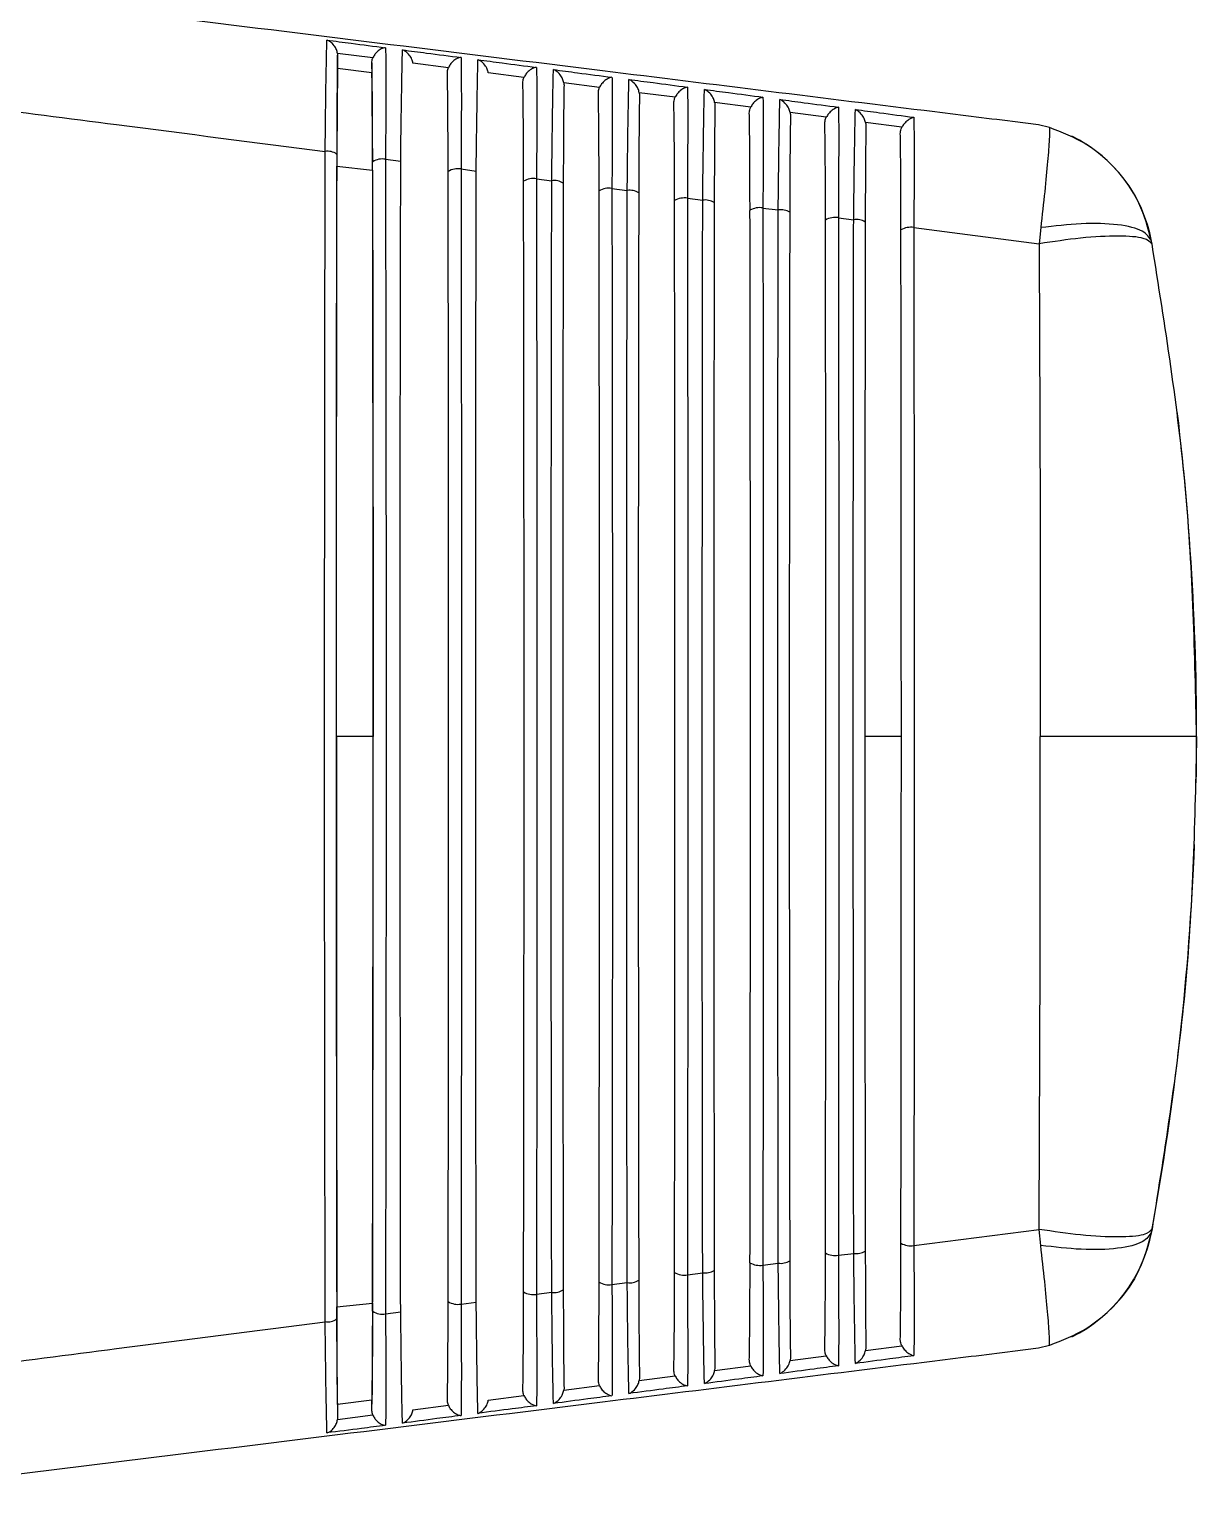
# Model space of a CAD drawing. Extents: x 12.3 to 108.7, y 1.1 to 80.4.
# Drawn here: x 106.695 to 107.654, y 32.151 to 33.357 of the extents above; entities that cross this region are included whole.
import ezdxf

# ---------------------------------------------------------------- set-up
doc = ezdxf.new("R2010")
doc.units = 0
doc.header["$MEASUREMENT"] = 0
doc.layers.add('OBJECT', color=7, linetype='CONTINUOUS')

msp = doc.modelspace()

# ---------------------------------------------------------------- linework, layer by layer
at = {"layer": 'OBJECT'}
for p, q in [((106.9771, 33.3334), (106.948, 33.3371)), ((106.9481, 33.3247), (106.9481, 33.3357)), ((106.9763, 33.3294), (106.9763, 33.3212)), ((107.0391, 33.3253), (107.01, 33.3291)), ((106.9763, 33.3212), (106.9481, 33.3247)), ((107.1012, 33.3173), (107.0719, 33.3211)), ((107.1632, 33.3092), (107.1339, 33.313)), ((107.2253, 33.3011), (107.1959, 33.3049)), ((107.2874, 33.2929), (107.2578, 33.2968)), ((107.3495, 33.2847), (107.3198, 33.2886)), ((107.4115, 33.2765), (107.3818, 33.2804)), ((107.5329, 33.2762), (107.5238, 33.2785)), ((107.5511, 33.2691), (107.5511, 33.2691)), ((106.9475, 33.2446), (106.9768, 33.2414)), ((106.9875, 33.2503), (107, 33.2487)), ((107.0495, 33.2423), (107.062, 33.2406)), ((107.1114, 33.2343), (107.124, 33.2326)), ((107.1734, 33.2262), (107.186, 33.2246)), ((107.2354, 33.2182), (107.248, 33.2166)), ((107.2974, 33.2102), (107.31, 33.2086)), ((107.3594, 33.2022), (107.372, 33.2006)), ((107.4214, 33.1942), (107.5243, 33.1809)), ((107.5257, 33.1941), (107.5243, 33.1809)), ((107.6171, 33.1805), (107.6166, 33.1829)), ((106.9773, 32.7762), (106.9471, 32.7762)), ((107.4111, 32.7762), (107.3813, 32.7762)), ((107.4214, 32.3582), (107.5243, 32.3715)), ((107.5257, 32.3583), (107.5243, 32.3715)), ((107.6171, 32.3719), (107.6166, 32.3695)), ((107.3594, 32.3502), (107.372, 32.3518)), ((107.2974, 32.3422), (107.31, 32.3438)), ((107.1734, 32.3262), (107.186, 32.3278)), ((107.2354, 32.3342), (107.248, 32.3358)), ((107.1114, 32.3182), (107.124, 32.3198)), ((106.9475, 32.3078), (106.9768, 32.311)), ((106.9875, 32.3021), (107, 32.3038)), ((107.0495, 32.3102), (107.062, 32.3118)), ((107.5511, 32.2833), (107.5511, 32.2833)), ((107.3198, 32.2638), (107.3495, 32.2677)), ((107.3201, 32.2662), (107.3198, 32.2638)), ((107.3818, 32.272), (107.4115, 32.2759)), ((107.3821, 32.2746), (107.3818, 32.272)), ((107.5329, 32.2762), (107.5238, 32.2739)), ((107.2578, 32.2556), (107.2874, 32.2595)), ((107.2581, 32.2579), (107.2578, 32.2556)), ((107.1339, 32.2394), (107.1632, 32.2432)), ((107.1341, 32.2413), (107.1339, 32.2394)), ((107.1959, 32.2475), (107.2253, 32.2513)), ((107.1961, 32.2495), (107.1959, 32.2475)), ((106.9763, 32.2312), (106.9481, 32.2277)), ((106.9763, 32.223), (106.9763, 32.2312)), ((107.0719, 32.2313), (107.1012, 32.2351)), ((106.948, 32.2153), (106.9771, 32.2191)), ((106.9481, 32.2167), (106.948, 32.2153)), ((106.9481, 32.2277), (106.9481, 32.2167)), ((107.01, 32.2233), (107.0391, 32.2271)), ((106.8173, 32.1866), (106.5287, 32.1512))]:
    msp.add_line(p, q, dxfattribs=at)
for centre, radius, start, end in [((107.4986, 33.1612), 0.12, 10.4137, 64.0782), ((106.94, 33.244), 0.0128, 54.9676, 99.4324), ((106.9849, 33.2359), 0.0146, 79.8668, 122.9855), ((107.0469, 33.2277), 0.0148, 79.9769, 122.5311), ((107.1089, 33.2195), 0.015, 80.0879, 122.0749), ((107.1261, 33.2195), 0.0133, 56.3713, 99.1658), ((107.1709, 33.2113), 0.0152, 80.2013, 121.6145), ((107.1881, 33.2113), 0.0135, 56.8517, 99.0685), ((107.2328, 33.2031), 0.0154, 80.3162, 121.151), ((107.2501, 33.2032), 0.0136, 57.3324, 98.9719), ((107.2948, 33.1949), 0.0156, 80.4353, 120.6815), ((107.3122, 33.195), 0.0138, 57.8188, 98.8714), ((107.3568, 33.1867), 0.0158, 80.5538, 120.2119), ((107.3742, 33.1868), 0.014, 58.306, 98.7718), ((107.4188, 33.1784), 0.016, 80.6759, 119.7372), ((105.4037, 32.7762), 2.25, 359.0318, 6.8113), ((105.4037, 32.7762), 2.25, 349.5863, 357.7412), ((107.4986, 32.3912), 0.12, 295.9218, 349.5863), ((107.3568, 32.3658), 0.0158, 239.788, 279.446), ((107.3742, 32.3656), 0.014, 261.228, 301.6942), ((107.4188, 32.374), 0.016, 240.2636, 279.3232), ((107.2501, 32.3493), 0.0136, 261.0289, 302.6673), ((107.2948, 32.3575), 0.0156, 239.3182, 279.565), ((107.3122, 32.3574), 0.0138, 261.128, 302.1819), ((107.1709, 32.3411), 0.0152, 238.3853, 279.7989), ((107.1881, 32.3411), 0.0135, 260.9313, 303.1485), ((107.2328, 32.3493), 0.0154, 238.849, 279.6838), ((107.1089, 32.3329), 0.015, 237.9245, 279.9126), ((107.1261, 32.3329), 0.0133, 260.8346, 303.6279), ((106.9849, 32.3165), 0.0146, 237.014, 280.1338), ((107.0469, 32.3247), 0.0148, 237.4686, 280.0234), ((106.94, 32.3084), 0.0128, 260.5679, 305.0317)]:
    msp.add_arc(centre, radius, start, end, dxfattribs=at)
for centre, major_axis, start_param, end_param in [((106.9663, 32.7762), (0, 2.2176), 1.353401, 1.788192), ((106.958, 32.7762), (0, 2.217), 4.497874, 4.926904), ((107.02, 32.7762), (0, 2.2137), 4.501238, 4.923539), ((107.082, 32.7762), (0, 2.2105), 4.504611, 4.920167), ((107.1523, 32.7762), (0, 2.2078), 1.363514, 1.778079), ((107.144, 32.7762), (0, 2.2072), 4.507992, 4.916786), ((107.2143, 32.7762), (0, 2.2046), 1.366901, 1.774692), ((107.206, 32.7762), (0, 2.204), 4.511381, 4.913397), ((107.2763, 32.7762), (0, 2.2013), 1.370296, 1.771297), ((107.268, 32.7762), (0, 2.2007), 4.514778, 4.91), ((107.3383, 32.7762), (0, 2.1981), 1.373699, 1.767893), ((107.33, 32.7762), (0, 2.1975), 4.518183, 4.906595), ((107.4003, 32.7762), (0, 2.1948), 1.377111, 1.764481), ((107.392, 32.7762), (0, 2.1942), 4.521597, 4.903181)]:
    msp.add_ellipse(centre, major_axis=major_axis, ratio=0.008727, start_param=start_param, end_param=end_param, dxfattribs=at)
for points, knots in [([(107.5238, 33.2785), (107.5181, 33.2792), (107.4897, 33.2828), (107.3703, 33.2975), (107.1405, 33.326), (106.9334, 33.3515), (106.8173, 33.3658)], [0, 0, 0, 0, 0.024148, 0.120739, 0.507103, 1, 1, 1, 1]), ([(106.9379, 33.2567), (106.938, 33.2631), (106.9382, 33.2826), (106.9386, 33.3118), (106.939, 33.3348), (106.9393, 33.3447), (106.9394, 33.3474), (106.9394, 33.3481)], [0, 0, 0, 0, 0.147376, 0.444496, 0.741154, 0.940222, 1, 1, 1, 1]), ([(106.9394, 33.3481), (106.946, 33.3472), (106.962, 33.3451), (106.9781, 33.3431), (106.9875, 33.3418)], [0, 0, 0, 0, 0.412558, 1, 1, 1, 1]), ([(106.948, 33.3371), (106.9478, 33.3382), (106.9472, 33.3406), (106.9452, 33.344), (106.9425, 33.3466), (106.9404, 33.3477), (106.9394, 33.348), (106.9394, 33.3481)], [0, 0, 0, 0, 0.192791, 0.429646, 0.749299, 0.992251, 1, 1, 1, 1]), ([(106.9875, 33.3418), (106.9874, 33.3418), (106.9863, 33.3417), (106.9839, 33.341), (106.9809, 33.339), (106.9785, 33.3363), (106.9775, 33.3343), (106.9771, 33.3334)], [0, 0, 0, 0, 0.007972, 0.299095, 0.602918, 0.800706, 1, 1, 1, 1]), ([(106.9875, 33.3418), (106.9875, 33.3412), (106.9876, 33.3389), (106.9877, 33.3303), (106.9878, 33.3102), (106.9877, 33.2803), (106.9875, 33.2588), (106.9875, 33.2503)], [0, 0, 0, 0, 0.059553, 0.208066, 0.505163, 0.802607, 1, 1, 1, 1]), ([(107, 33.2487), (107, 33.2551), (107.0003, 33.2746), (107.0007, 33.3039), (107.0011, 33.3267), (107.0013, 33.3366), (107.0014, 33.3394), (107.0014, 33.34)], [0, 0, 0, 0, 0.1489543, 0.4492607, 0.7491001, 0.9405021, 1, 1, 1, 1]), ([(107.0014, 33.34), (107.008, 33.3392), (107.024, 33.3371), (107.0401, 33.335), (107.0495, 33.3338)], [0, 0, 0, 0, 0.41253, 1, 1, 1, 1]), ([(107.01, 33.3291), (107.0097, 33.3302), (107.0092, 33.3326), (107.007, 33.3361), (107.0044, 33.3386), (107.0023, 33.3397), (107.0014, 33.34), (107.0014, 33.34)], [0, 0, 0, 0, 0.197189, 0.440794, 0.768918, 0.992191, 1, 1, 1, 1]), ([(106.9481, 33.3357), (106.948, 33.3308), (106.9478, 33.3211), (106.9475, 33.2923), (106.9475, 33.2676), (106.9474, 33.2545)], [0, 0, 0, 0, 0.320862, 0.641681, 1, 1, 1, 1]), ([(106.948, 33.3371), (106.948, 33.3371), (106.948, 33.3366), (106.9481, 33.3362), (106.9481, 33.3357)], [0, 0, 0, 0, 0.0202823, 1, 1, 1, 1]), ([(106.9763, 33.3294), (106.9764, 33.3306), (106.9765, 33.332), (106.977, 33.3332), (106.9771, 33.3334)], [0, 0, 0, 0, 0.904048, 1, 1, 1, 1]), ([(106.977, 33.2481), (106.9769, 33.26), (106.9769, 33.2837), (106.9766, 33.3133), (106.9764, 33.3239), (106.9763, 33.3294)], [0, 0, 0, 0, 0.327832, 0.655734, 1, 1, 1, 1]), ([(107.0495, 33.3338), (107.0494, 33.3338), (107.0484, 33.3337), (107.0461, 33.333), (107.0431, 33.331), (107.0406, 33.3283), (107.0396, 33.3263), (107.0391, 33.3253)], [0, 0, 0, 0, 0.008064, 0.282724, 0.593806, 0.796124, 1, 1, 1, 1]), ([(107.0495, 33.3338), (107.0495, 33.3331), (107.0496, 33.3307), (107.0497, 33.3218), (107.0498, 33.3013), (107.0497, 33.2715), (107.0495, 33.2504), (107.0495, 33.2423)], [0, 0, 0, 0, 0.0592764, 0.2094215, 0.5098312, 0.8105983, 1, 1, 1, 1]), ([(107.062, 33.2406), (107.062, 33.2471), (107.0623, 33.2666), (107.0627, 33.2959), (107.0631, 33.3186), (107.0633, 33.3285), (107.0634, 33.3313), (107.0634, 33.332)], [0, 0, 0, 0, 0.150605, 0.454244, 0.75741, 0.940779, 1, 1, 1, 1]), ([(107.0634, 33.332), (107.07, 33.3311), (107.086, 33.329), (107.1021, 33.3269), (107.1115, 33.3257)], [0, 0, 0, 0, 0.412495, 1, 1, 1, 1]), ([(107.0719, 33.3211), (107.0717, 33.3222), (107.0711, 33.3246), (107.0689, 33.3281), (107.0662, 33.3306), (107.0642, 33.3317), (107.0634, 33.332), (107.0634, 33.332)], [0, 0, 0, 0, 0.201836, 0.452552, 0.789381, 0.992116, 1, 1, 1, 1]), ([(106.9481, 33.3247), (106.948, 33.3172), (106.9478, 33.3021), (106.9476, 33.272), (106.9476, 33.2519), (106.9475, 33.2446)], [0, 0, 0, 0, 0.390004, 0.779955, 1, 1, 1, 1]), ([(106.9768, 33.2414), (106.9768, 33.2543), (106.9767, 33.2802), (106.9765, 33.3066), (106.9764, 33.3175), (106.9763, 33.3212)], [0, 0, 0, 0, 0.396562, 0.793191, 1, 1, 1, 1]), ([(107.0383, 33.3212), (107.0384, 33.3224), (107.0385, 33.3239), (107.0391, 33.3252), (107.0391, 33.3253)], [0, 0, 0, 0, 0.8737178, 1, 1, 1, 1]), ([(107.0389, 33.2402), (107.0389, 33.252), (107.0388, 33.2758), (107.0386, 33.3051), (107.0384, 33.3158), (107.0383, 33.3212)], [0, 0, 0, 0, 0.3318718, 0.6638149, 1, 1, 1, 1]), ([(107.1003, 33.313), (107.1004, 33.3142), (107.1005, 33.3157), (107.1011, 33.3171), (107.1012, 33.3173)], [0, 0, 0, 0, 0.845452, 1, 1, 1, 1]), ([(107.1115, 33.3257), (107.1114, 33.3257), (107.1107, 33.3256), (107.1086, 33.3251), (107.1057, 33.3233), (107.1028, 33.3205), (107.1017, 33.3183), (107.1012, 33.3173)], [0, 0, 0, 0, 0.008148, 0.206908, 0.537752, 0.791263, 1, 1, 1, 1]), ([(107.1115, 33.3257), (107.1115, 33.325), (107.1116, 33.3224), (107.1117, 33.3133), (107.1118, 33.2924), (107.1117, 33.2626), (107.1115, 33.242), (107.1114, 33.2343)], [0, 0, 0, 0, 0.059002, 0.210856, 0.514734, 0.81898, 1, 1, 1, 1]), ([(107.124, 33.2326), (107.1241, 33.2391), (107.1243, 33.2587), (107.1247, 33.288), (107.1251, 33.3104), (107.1253, 33.3203), (107.1254, 33.3232), (107.1254, 33.3239)], [0, 0, 0, 0, 0.152333, 0.459461, 0.766109, 0.941054, 1, 1, 1, 1]), ([(107.1254, 33.3239), (107.132, 33.323), (107.148, 33.3209), (107.1641, 33.3188), (107.1735, 33.3176)], [0, 0, 0, 0, 0.412464, 1, 1, 1, 1]), ([(107.1339, 33.313), (107.1336, 33.3141), (107.133, 33.3166), (107.1307, 33.3201), (107.1281, 33.3226), (107.1261, 33.3236), (107.1254, 33.3239), (107.1254, 33.3239)], [0, 0, 0, 0, 0.206751, 0.464937, 0.810718, 0.99205, 1, 1, 1, 1]), ([(107.1735, 33.3176), (107.1734, 33.3176), (107.1728, 33.3175), (107.1708, 33.3169), (107.1679, 33.3153), (107.165, 33.3124), (107.1638, 33.3102), (107.1632, 33.3092)], [0, 0, 0, 0, 0.008249, 0.187014, 0.525649, 0.786194, 1, 1, 1, 1]), ([(107.1735, 33.3176), (107.1735, 33.3168), (107.1736, 33.3142), (107.1737, 33.3047), (107.1737, 33.2834), (107.1736, 33.2538), (107.1735, 33.2335), (107.1734, 33.2262)], [0, 0, 0, 0, 0.058731, 0.212374, 0.519887, 0.827778, 1, 1, 1, 1]), ([(107.186, 33.2246), (107.1861, 33.2311), (107.1863, 33.2507), (107.1867, 33.2801), (107.1871, 33.3023), (107.1873, 33.3122), (107.1874, 33.315), (107.1874, 33.3158)], [0, 0, 0, 0, 0.154143, 0.464926, 0.775223, 0.941326, 1, 1, 1, 1]), ([(107.1874, 33.3158), (107.194, 33.3149), (107.21, 33.3128), (107.2261, 33.3107), (107.2355, 33.3094)], [0, 0, 0, 0, 0.412427, 1, 1, 1, 1]), ([(107.1959, 33.3049), (107.1956, 33.3061), (107.1949, 33.3086), (107.1925, 33.3121), (107.1899, 33.3145), (107.188, 33.3155), (107.1874, 33.3157), (107.1874, 33.3158)], [0, 0, 0, 0, 0.211947, 0.477987, 0.832965, 0.991969, 1, 1, 1, 1]), ([(106.5287, 33.3095), (106.608, 33.2992), (106.7444, 33.2816), (106.8808, 33.264), (106.9379, 33.2567)], [0, 0, 0, 0, 0.5814492, 1, 1, 1, 1]), ([(107.1009, 33.2322), (107.1009, 33.2441), (107.1008, 33.2679), (107.1006, 33.2968), (107.1004, 33.3076), (107.1003, 33.313)], [0, 0, 0, 0, 0.336123, 0.672318, 1, 1, 1, 1]), ([(107.1341, 33.3111), (107.134, 33.3057), (107.1338, 33.2948), (107.1336, 33.2659), (107.1335, 33.2424), (107.1335, 33.2306)], [0, 0, 0, 0, 0.333137, 0.666224, 1, 1, 1, 1]), ([(107.1339, 33.313), (107.1339, 33.3129), (107.134, 33.3123), (107.1341, 33.3116), (107.1341, 33.3111)], [0, 0, 0, 0, 0.214158, 1, 1, 1, 1]), ([(107.1623, 33.3047), (107.1624, 33.306), (107.1626, 33.3075), (107.1631, 33.309), (107.1632, 33.3092)], [0, 0, 0, 0, 0.819115, 1, 1, 1, 1]), ([(107.1629, 33.2242), (107.1629, 33.2361), (107.1628, 33.26), (107.1626, 33.2886), (107.1624, 33.2995), (107.1623, 33.3047)], [0, 0, 0, 0, 0.3406011, 0.6812757, 1, 1, 1, 1]), ([(107.1961, 33.3029), (107.196, 33.2973), (107.1958, 33.286), (107.1956, 33.257), (107.1955, 33.2339), (107.1955, 33.2226)], [0, 0, 0, 0, 0.3376749, 0.6752967, 1, 1, 1, 1]), ([(107.1959, 33.3049), (107.1959, 33.3048), (107.196, 33.3041), (107.196, 33.3034), (107.1961, 33.3029)], [0, 0, 0, 0, 0.25743, 1, 1, 1, 1]), ([(107.2355, 33.3094), (107.2354, 33.3094), (107.2348, 33.3093), (107.2329, 33.3088), (107.2301, 33.3072), (107.2271, 33.3043), (107.2259, 33.3021), (107.2253, 33.3011)], [0, 0, 0, 0, 0.008341, 0.166405, 0.512973, 0.780847, 1, 1, 1, 1]), ([(107.2355, 33.3094), (107.2355, 33.3086), (107.2356, 33.3058), (107.2357, 33.2961), (107.2357, 33.2743), (107.2356, 33.2448), (107.2355, 33.225), (107.2354, 33.2182)], [0, 0, 0, 0, 0.058463, 0.213983, 0.525307, 0.837021, 1, 1, 1, 1]), ([(107.248, 33.2166), (107.2481, 33.2231), (107.2483, 33.2427), (107.2487, 33.2721), (107.2491, 33.2941), (107.2493, 33.304), (107.2494, 33.3068), (107.2494, 33.3076)], [0, 0, 0, 0, 0.156042, 0.470658, 0.784781, 0.941595, 1, 1, 1, 1]), ([(107.2494, 33.3076), (107.256, 33.3067), (107.272, 33.3046), (107.2881, 33.3025), (107.2975, 33.3012)], [0, 0, 0, 0, 0.412393, 1, 1, 1, 1]), ([(107.2578, 33.2968), (107.2575, 33.2979), (107.2568, 33.3005), (107.2544, 33.3041), (107.2518, 33.3064), (107.2499, 33.3073), (107.2494, 33.3076), (107.2494, 33.3076)], [0, 0, 0, 0, 0.217444, 0.491759, 0.856155, 0.991883, 1, 1, 1, 1]), ([(107.2243, 33.2964), (107.2244, 33.2977), (107.2246, 33.2993), (107.2252, 33.3008), (107.2253, 33.3011)], [0, 0, 0, 0, 0.79457, 1, 1, 1, 1]), ([(107.2249, 33.2162), (107.2249, 33.2282), (107.2248, 33.252), (107.2246, 33.2803), (107.2244, 33.2913), (107.2243, 33.2964)], [0, 0, 0, 0, 0.345325, 0.690725, 1, 1, 1, 1]), ([(107.2581, 33.2946), (107.258, 33.2887), (107.2578, 33.2771), (107.2576, 33.2481), (107.2575, 33.2255), (107.2575, 33.2146)], [0, 0, 0, 0, 0.342466, 0.684876, 1, 1, 1, 1]), ([(107.2578, 33.2968), (107.2579, 33.2966), (107.258, 33.2958), (107.258, 33.2951), (107.2581, 33.2946)], [0, 0, 0, 0, 0.2936726, 1, 1, 1, 1]), ([(107.2863, 33.2881), (107.2864, 33.2894), (107.2866, 33.291), (107.2872, 33.2926), (107.2874, 33.2929)], [0, 0, 0, 0, 0.771743, 1, 1, 1, 1]), ([(107.2975, 33.3012), (107.2974, 33.3012), (107.2969, 33.3011), (107.2951, 33.3006), (107.2923, 33.299), (107.2892, 33.2962), (107.288, 33.2939), (107.2874, 33.2929)], [0, 0, 0, 0, 0.008451, 0.145048, 0.499697, 0.77523, 1, 1, 1, 1]), ([(107.2975, 33.3012), (107.2975, 33.3004), (107.2976, 33.2975), (107.2977, 33.2874), (107.2977, 33.2652), (107.2976, 33.2359), (107.2975, 33.2166), (107.2974, 33.2102)], [0, 0, 0, 0, 0.058198, 0.215687, 0.531014, 0.846742, 1, 1, 1, 1]), ([(107.31, 33.2086), (107.3101, 33.2151), (107.3103, 33.2347), (107.3107, 33.2642), (107.3111, 33.286), (107.3113, 33.2957), (107.3114, 33.2986), (107.3114, 33.2994)], [0, 0, 0, 0, 0.158035, 0.476675, 0.794816, 0.941861, 1, 1, 1, 1]), ([(107.3114, 33.2994), (107.318, 33.2985), (107.334, 33.2963), (107.3501, 33.2942), (107.3595, 33.293)], [0, 0, 0, 0, 0.412352, 1, 1, 1, 1]), ([(107.3198, 33.2886), (107.3195, 33.2898), (107.3187, 33.2924), (107.3162, 33.296), (107.3136, 33.2982), (107.3119, 33.2991), (107.3114, 33.2993), (107.3114, 33.2994)], [0, 0, 0, 0, 0.223273, 0.506281, 0.880303, 0.991807, 1, 1, 1, 1]), ([(107.3595, 33.293), (107.3594, 33.2929), (107.359, 33.2929), (107.3573, 33.2924), (107.3545, 33.2909), (107.3514, 33.288), (107.3501, 33.2857), (107.3495, 33.2847)], [0, 0, 0, 0, 0.008552, 0.122923, 0.485794, 0.769318, 1, 1, 1, 1]), ([(107.3595, 33.293), (107.3595, 33.2921), (107.3596, 33.289), (107.3597, 33.2787), (107.3597, 33.2561), (107.3596, 33.2269), (107.3594, 33.208), (107.3594, 33.2022)], [0, 0, 0, 0, 0.0579361, 0.2174948, 0.5370294, 0.8569765, 1, 1, 1, 1]), ([(107.372, 33.2006), (107.3721, 33.2071), (107.3723, 33.2267), (107.3727, 33.2563), (107.3731, 33.2778), (107.3733, 33.2875), (107.3734, 33.2903), (107.3734, 33.2911)], [0, 0, 0, 0, 0.1601304, 0.4830007, 0.8053632, 0.9421235, 1, 1, 1, 1]), ([(107.3734, 33.2911), (107.38, 33.2902), (107.396, 33.2881), (107.4121, 33.2859), (107.4215, 33.2847)], [0, 0, 0, 0, 0.412315, 1, 1, 1, 1]), ([(107.3818, 33.2804), (107.3814, 33.2816), (107.3806, 33.2842), (107.378, 33.2879), (107.3754, 33.29), (107.3738, 33.2909), (107.3734, 33.2911), (107.3734, 33.2911)], [0, 0, 0, 0, 0.2294451, 0.5216, 0.9054403, 0.9917007, 1, 1, 1, 1]), ([(107.2869, 33.2083), (107.2868, 33.2202), (107.2868, 33.2441), (107.2866, 33.2721), (107.2864, 33.283), (107.2863, 33.2881)], [0, 0, 0, 0, 0.350315, 0.700707, 1, 1, 1, 1]), ([(107.3201, 33.2862), (107.32, 33.2802), (107.3198, 33.2682), (107.3196, 33.2392), (107.3195, 33.217), (107.3195, 33.2066)], [0, 0, 0, 0, 0.347531, 0.695003, 1, 1, 1, 1]), ([(107.3198, 33.2886), (107.3199, 33.2884), (107.32, 33.2876), (107.32, 33.2867), (107.3201, 33.2862)], [0, 0, 0, 0, 0.324171, 1, 1, 1, 1]), ([(107.3483, 33.2796), (107.3484, 33.281), (107.3486, 33.2827), (107.3493, 33.2843), (107.3495, 33.2847)], [0, 0, 0, 0, 0.750498, 1, 1, 1, 1]), ([(107.3489, 33.2003), (107.3488, 33.2122), (107.3488, 33.2361), (107.3486, 33.2638), (107.3484, 33.2747), (107.3483, 33.2796)], [0, 0, 0, 0, 0.355595, 0.711266, 1, 1, 1, 1]), ([(107.3821, 33.2778), (107.382, 33.2716), (107.3818, 33.2592), (107.3816, 33.2302), (107.3815, 33.2085), (107.3815, 33.1987)], [0, 0, 0, 0, 0.352894, 0.705727, 1, 1, 1, 1]), ([(107.3818, 33.2804), (107.3818, 33.2801), (107.382, 33.2792), (107.382, 33.2784), (107.3821, 33.2778)], [0, 0, 0, 0, 0.349953, 1, 1, 1, 1]), ([(107.4215, 33.2847), (107.4214, 33.2846), (107.4211, 33.2846), (107.4194, 33.2841), (107.4167, 33.2826), (107.4135, 33.2798), (107.4122, 33.2775), (107.4115, 33.2765)], [0, 0, 0, 0, 0.008657, 0.099999, 0.471218, 0.76308, 1, 1, 1, 1]), ([(107.4215, 33.2847), (107.4215, 33.2838), (107.4215, 33.2806), (107.4216, 33.2699), (107.4217, 33.2469), (107.4216, 33.2179), (107.4214, 33.1995), (107.4214, 33.1942)], [0, 0, 0, 0, 0.057678, 0.219414, 0.543377, 0.867764, 1, 1, 1, 1]), ([(107.4103, 33.2712), (107.4104, 33.2725), (107.4106, 33.2744), (107.4113, 33.276), (107.4115, 33.2765)], [0, 0, 0, 0, 0.7307528, 1, 1, 1, 1]), ([(107.4108, 33.1923), (107.4108, 33.2043), (107.4108, 33.2282), (107.4106, 33.2555), (107.4104, 33.2664), (107.4103, 33.2712)], [0, 0, 0, 0, 0.361189, 0.722456, 1, 1, 1, 1]), ([(107.5329, 33.2762), (107.5329, 33.2735), (107.5329, 33.268), (107.5314, 33.2493), (107.5291, 33.2246), (107.5268, 33.2042), (107.5257, 33.1941)], [0, 0, 0, 0, 0.2499999, 0.4999999, 0.75, 1, 1, 1, 1]), ([(107.6166, 33.1829), (107.6138, 33.1936), (107.6081, 33.2149), (107.5889, 33.2422), (107.5638, 33.2643), (107.5432, 33.2722), (107.5329, 33.2762)], [0, 0, 0, 0, 0.249999, 0.5, 0.749997, 1, 1, 1, 1]), ([(106.9379, 32.2957), (106.9379, 32.3023), (106.9379, 32.3348), (106.9376, 32.4726), (106.9374, 32.6971), (106.9375, 32.9873), (106.9378, 33.1669), (106.9379, 33.2567)], [0, 0, 0, 0, 0.020664, 0.103331, 0.434809, 0.717404, 1, 1, 1, 1]), ([(106.9471, 32.7762), (106.9471, 32.855), (106.9472, 33.0125), (106.9474, 33.1673), (106.9475, 33.2446)], [0, 0, 0, 0, 0.500491, 1, 1, 1, 1]), ([(106.9768, 33.2414), (106.977, 33.1481), (106.9772, 32.9942), (106.9773, 32.8378), (106.9773, 32.7762)], [0, 0, 0, 0, 0.6057656, 1, 1, 1, 1]), ([(106.9875, 33.2503), (106.9875, 33.2437), (106.9875, 33.2112), (106.9878, 33.0733), (106.988, 32.851), (106.9879, 32.5652), (106.9876, 32.3898), (106.9875, 32.3021)], [0, 0, 0, 0, 0.020947, 0.104745, 0.44076, 0.72038, 1, 1, 1, 1]), ([(107, 32.3038), (106.9999, 32.3103), (106.9999, 32.3429), (106.9997, 32.4807), (106.9995, 32.7026), (106.9995, 32.9872), (106.9998, 33.1615), (107, 33.2487)], [0, 0, 0, 0, 0.021019, 0.105106, 0.44228, 0.72114, 1, 1, 1, 1]), ([(107.0495, 33.2423), (107.0495, 33.2357), (107.0495, 33.2031), (107.0498, 33.0652), (107.0499, 32.8455), (107.0499, 32.5652), (107.0496, 32.3952), (107.0495, 32.3102)], [0, 0, 0, 0, 0.021311, 0.106568, 0.448432, 0.724216, 1, 1, 1, 1]), ([(107.062, 32.3118), (107.062, 32.3183), (107.0619, 32.3509), (107.0617, 32.4889), (107.0615, 32.708), (107.0616, 32.9872), (107.0618, 33.1562), (107.062, 33.2406)], [0, 0, 0, 0, 0.021386, 0.106942, 0.450009, 0.725004, 1, 1, 1, 1]), ([(107.1114, 33.2343), (107.1115, 33.2277), (107.1115, 33.1951), (107.1117, 33.057), (107.1119, 32.84), (107.1118, 32.5653), (107.1116, 32.4005), (107.1114, 32.3182)], [0, 0, 0, 0, 0.021688, 0.108455, 0.456373, 0.728187, 1, 1, 1, 1]), ([(107.124, 32.3198), (107.124, 32.3263), (107.1239, 32.3589), (107.1237, 32.497), (107.1235, 32.7135), (107.1236, 32.9871), (107.1239, 33.1508), (107.124, 33.2326)], [0, 0, 0, 0, 0.021766, 0.108843, 0.45801, 0.729005, 1, 1, 1, 1]), ([(107.1734, 33.2262), (107.1734, 33.2197), (107.1735, 33.1871), (107.1737, 33.0489), (107.1739, 32.8345), (107.1738, 32.5653), (107.1736, 32.4059), (107.1734, 32.3262)], [0, 0, 0, 0, 0.022079, 0.110408, 0.464597, 0.732298, 1, 1, 1, 1]), ([(107.186, 32.3278), (107.186, 32.3343), (107.1859, 32.367), (107.1857, 32.5051), (107.1856, 32.719), (107.1856, 32.9871), (107.1859, 33.1454), (107.186, 33.2246)], [0, 0, 0, 0, 0.02216, 0.110812, 0.466297, 0.733148, 1, 1, 1, 1]), ([(107.2354, 33.2182), (107.2354, 33.2117), (107.2355, 33.179), (107.2357, 33.0408), (107.2358, 32.829), (107.2358, 32.5654), (107.2355, 32.4112), (107.2354, 32.3342)], [0, 0, 0, 0, 0.0224839, 0.112433, 0.473119, 0.7365595, 1, 1, 1, 1]), ([(107.248, 32.3358), (107.248, 32.3423), (107.2479, 32.375), (107.2477, 32.5132), (107.2476, 32.7245), (107.2477, 32.9871), (107.2479, 33.1401), (107.248, 33.2166)], [0, 0, 0, 0, 0.022568, 0.112852, 0.474885, 0.737443, 1, 1, 1, 1]), ([(107.2974, 33.2102), (107.2974, 33.2037), (107.2975, 33.171), (107.2977, 33.0327), (107.2978, 32.8236), (107.2977, 32.5654), (107.2975, 32.4166), (107.2974, 32.3422)], [0, 0, 0, 0, 0.022904, 0.114532, 0.481956, 0.740978, 1, 1, 1, 1]), ([(107.31, 32.3438), (107.31, 32.3504), (107.31, 32.3831), (107.3098, 32.5214), (107.3096, 32.73), (107.3097, 32.987), (107.3099, 33.1347), (107.31, 33.2086)], [0, 0, 0, 0, 0.022991, 0.114968, 0.483793, 0.741897, 1, 1, 1, 1]), ([(107.3594, 33.2022), (107.3594, 33.1957), (107.3595, 33.1629), (107.3597, 33.0246), (107.3598, 32.8181), (107.3597, 32.5654), (107.3595, 32.4219), (107.3594, 32.3502)], [0, 0, 0, 0, 0.023339, 0.116711, 0.491126, 0.745563, 1, 1, 1, 1]), ([(107.372, 32.3518), (107.372, 32.3584), (107.372, 32.3911), (107.3718, 32.5295), (107.3716, 32.7354), (107.3717, 32.987), (107.3719, 33.1294), (107.372, 33.2006)], [0, 0, 0, 0, 0.02343, 0.117165, 0.493038, 0.746519, 1, 1, 1, 1]), ([(107.4214, 33.1942), (107.4214, 33.1877), (107.4214, 33.1549), (107.4216, 33.0165), (107.4218, 32.8126), (107.4217, 32.5655), (107.4215, 32.4273), (107.4214, 32.3582)], [0, 0, 0, 0, 0.023792, 0.118973, 0.500647, 0.750324, 1, 1, 1, 1]), ([(107.6166, 33.1829), (107.6149, 33.1859), (107.6112, 33.192), (107.5902, 33.1971), (107.5604, 33.1982), (107.537, 33.1954), (107.5257, 33.1941)], [0, 0, 0, 0, 0.241561, 0.499998, 0.758436, 1, 1, 1, 1]), ([(107.6171, 33.1805), (107.6155, 33.1823), (107.6122, 33.186), (107.5907, 33.1877), (107.5601, 33.1862), (107.536, 33.1826), (107.5243, 33.1809)], [0, 0, 0, 0, 0.24117, 0.5, 0.758832, 1, 1, 1, 1]), ([(107.5243, 33.1809), (107.5246, 33.1144), (107.5252, 32.9803), (107.5253, 32.8446), (107.5253, 32.7762)], [0, 0, 0, 0, 0.496376, 1, 1, 1, 1]), ([(107.6537, 32.7762), (107.6522, 32.844), (107.6491, 32.9796), (107.6277, 33.1135), (107.6171, 33.1805)], [0, 0, 0, 0, 0.5, 1, 1, 1, 1]), ([(106.9471, 32.7762), (106.9471, 32.6974), (106.9472, 32.5399), (106.9474, 32.3851), (106.9475, 32.3078)], [0, 0, 0, 0, 0.500491, 1, 1, 1, 1]), ([(106.9768, 32.311), (106.977, 32.4043), (106.9772, 32.5583), (106.9773, 32.7146), (106.9773, 32.7762)], [0, 0, 0, 0, 0.605766, 1, 1, 1, 1]), ([(107.5243, 32.3715), (107.5246, 32.438), (107.5252, 32.5721), (107.5253, 32.7078), (107.5253, 32.7762)], [0, 0, 0, 0, 0.4963759, 1, 1, 1, 1]), ([(107.6537, 32.7762), (107.6519, 32.7762), (107.6483, 32.7762), (107.6188, 32.7762), (107.5758, 32.7762), (107.5417, 32.7762), (107.5253, 32.7762)], [0, 0, 0, 0, 0.2407727, 0.5000002, 0.7592284, 1, 1, 1, 1]), ([(107.6537, 32.7762), (107.6522, 32.7084), (107.6491, 32.5728), (107.6277, 32.4389), (107.6171, 32.3719)], [0, 0, 0, 0, 0.5, 1, 1, 1, 1]), ([(107.6171, 32.3719), (107.6155, 32.3701), (107.6122, 32.3664), (107.5907, 32.3647), (107.5601, 32.3662), (107.536, 32.3698), (107.5243, 32.3715)], [0, 0, 0, 0, 0.24117, 0.5, 0.758832, 1, 1, 1, 1]), ([(107.6166, 32.3695), (107.6149, 32.3665), (107.6112, 32.3604), (107.5902, 32.3553), (107.5604, 32.3542), (107.537, 32.357), (107.5257, 32.3583)], [0, 0, 0, 0, 0.241561, 0.499998, 0.758436, 1, 1, 1, 1]), ([(107.6166, 32.3695), (107.6138, 32.3588), (107.6081, 32.3375), (107.5889, 32.3102), (107.5638, 32.2882), (107.5432, 32.2802), (107.5329, 32.2762)], [0, 0, 0, 0, 0.249999, 0.5, 0.749997, 1, 1, 1, 1]), ([(107.3483, 32.2728), (107.3484, 32.279), (107.3486, 32.2914), (107.3488, 32.3204), (107.3488, 32.3422), (107.3489, 32.3521)], [0, 0, 0, 0, 0.352325, 0.704581, 1, 1, 1, 1]), ([(107.3594, 32.3502), (107.3594, 32.3437), (107.3596, 32.3241), (107.3597, 32.2944), (107.3597, 32.2728), (107.3595, 32.2631), (107.3595, 32.2603), (107.3595, 32.2595)], [0, 0, 0, 0, 0.159551, 0.48199, 0.803962, 0.942061, 1, 1, 1, 1]), ([(107.3734, 32.2613), (107.3734, 32.2621), (107.3733, 32.2652), (107.3731, 32.2756), (107.3727, 32.2982), (107.3723, 32.3273), (107.3721, 32.3461), (107.372, 32.3518)], [0, 0, 0, 0, 0.057873, 0.218011, 0.538018, 0.858388, 1, 1, 1, 1]), ([(107.3815, 32.3538), (107.3816, 32.3418), (107.3816, 32.318), (107.3818, 32.2905), (107.382, 32.2795), (107.3821, 32.2746)], [0, 0, 0, 0, 0.356145, 0.712376, 1, 1, 1, 1]), ([(107.4103, 32.2812), (107.4104, 32.2876), (107.4106, 32.3004), (107.4108, 32.3294), (107.4108, 32.3507), (107.4108, 32.3601)], [0, 0, 0, 0, 0.357964, 0.715857, 1, 1, 1, 1]), ([(107.4214, 32.3582), (107.4214, 32.3517), (107.4216, 32.332), (107.4217, 32.3023), (107.4216, 32.281), (107.4215, 32.2713), (107.4215, 32.2686), (107.4215, 32.2678)], [0, 0, 0, 0, 0.161729, 0.488573, 0.8149429, 0.9423189, 1, 1, 1, 1]), ([(107.5329, 32.2762), (107.5329, 32.2789), (107.5329, 32.2844), (107.5314, 32.3031), (107.5291, 32.3278), (107.5268, 32.3482), (107.5257, 32.3583)], [0, 0, 0, 0, 0.2499999, 0.4999999, 0.75, 1, 1, 1, 1]), ([(107.2575, 32.3378), (107.2575, 32.3259), (107.2576, 32.3021), (107.2578, 32.2739), (107.258, 32.263), (107.2581, 32.2579)], [0, 0, 0, 0, 0.3457612, 0.6916049, 1, 1, 1, 1]), ([(107.2863, 32.2644), (107.2864, 32.2704), (107.2866, 32.2824), (107.2868, 32.3114), (107.2869, 32.3337), (107.2869, 32.3441)], [0, 0, 0, 0, 0.347005, 0.693943, 1, 1, 1, 1]), ([(107.2974, 32.3422), (107.2975, 32.3357), (107.2976, 32.3161), (107.2977, 32.2865), (107.2977, 32.2646), (107.2976, 32.2548), (107.2975, 32.252), (107.2975, 32.2512)], [0, 0, 0, 0, 0.1574812, 0.4757331, 0.7935241, 0.9417988, 1, 1, 1, 1]), ([(107.3114, 32.2531), (107.3114, 32.2539), (107.3113, 32.2568), (107.3111, 32.2669), (107.3107, 32.2891), (107.3103, 32.3183), (107.3101, 32.3376), (107.31, 32.3438)], [0, 0, 0, 0, 0.058136, 0.216179, 0.531949, 0.848067, 1, 1, 1, 1]), ([(107.3195, 32.3458), (107.3195, 32.3339), (107.3196, 32.31), (107.3198, 32.2822), (107.32, 32.2712), (107.3201, 32.2662)], [0, 0, 0, 0, 0.350806, 0.701696, 1, 1, 1, 1]), ([(107.1623, 32.2477), (107.1624, 32.2533), (107.1626, 32.2646), (107.1628, 32.2936), (107.1629, 32.3168), (107.1629, 32.3282)], [0, 0, 0, 0, 0.337221, 0.67438, 1, 1, 1, 1]), ([(107.1734, 32.3262), (107.1735, 32.3197), (107.1736, 32.3001), (107.1737, 32.2706), (107.1737, 32.2483), (107.1736, 32.2384), (107.1735, 32.2356), (107.1735, 32.2348)], [0, 0, 0, 0, 0.1536345, 0.4641056, 0.7741284, 0.9412657, 1, 1, 1, 1]), ([(107.1874, 32.2367), (107.1874, 32.2374), (107.1873, 32.2401), (107.1871, 32.2496), (107.1867, 32.2709), (107.1863, 32.3004), (107.1861, 32.3206), (107.186, 32.3278)], [0, 0, 0, 0, 0.058671, 0.212823, 0.520728, 0.828954, 1, 1, 1, 1]), ([(107.1955, 32.3298), (107.1955, 32.3179), (107.1956, 32.2942), (107.1958, 32.2656), (107.196, 32.2548), (107.1961, 32.2495)], [0, 0, 0, 0, 0.340987, 0.682054, 1, 1, 1, 1]), ([(107.2243, 32.256), (107.2244, 32.2618), (107.2246, 32.2734), (107.2248, 32.3025), (107.2249, 32.3252), (107.2249, 32.3362)], [0, 0, 0, 0, 0.341978, 0.683892, 1, 1, 1, 1]), ([(107.2354, 32.3342), (107.2355, 32.3277), (107.2356, 32.3081), (107.2357, 32.2786), (107.2357, 32.2565), (107.2356, 32.2466), (107.2355, 32.2438), (107.2355, 32.243)], [0, 0, 0, 0, 0.155511, 0.469779, 0.783591, 0.941534, 1, 1, 1, 1]), ([(107.2494, 32.2448), (107.2494, 32.2456), (107.2493, 32.2484), (107.2491, 32.2582), (107.2487, 32.28), (107.2483, 32.3094), (107.2481, 32.3291), (107.248, 32.3358)], [0, 0, 0, 0, 0.058402, 0.214452, 0.526193, 0.838269, 1, 1, 1, 1]), ([(107.1003, 32.2394), (107.1004, 32.2449), (107.1006, 32.2557), (107.1008, 32.2848), (107.1009, 32.3084), (107.1009, 32.3202)], [0, 0, 0, 0, 0.3327137, 0.6653664, 1, 1, 1, 1]), ([(107.1114, 32.3182), (107.1115, 32.3117), (107.1116, 32.2921), (107.1117, 32.2627), (107.1117, 32.2402), (107.1116, 32.2303), (107.1115, 32.2274), (107.1115, 32.2267)], [0, 0, 0, 0, 0.1518447, 0.4586955, 0.7651035, 0.9409948, 1, 1, 1, 1]), ([(107.1254, 32.2285), (107.1254, 32.2292), (107.1253, 32.2318), (107.1251, 32.241), (107.1247, 32.2619), (107.1243, 32.2916), (107.1241, 32.3121), (107.124, 32.3198)], [0, 0, 0, 0, 0.058943, 0.2112846, 0.5155346, 0.8200924, 1, 1, 1, 1]), ([(107.1335, 32.3218), (107.1335, 32.31), (107.1336, 32.2862), (107.1338, 32.2574), (107.134, 32.2466), (107.1341, 32.2413)], [0, 0, 0, 0, 0.3364613, 0.6730031, 1, 1, 1, 1]), ([(106.9481, 32.2277), (106.948, 32.2352), (106.9478, 32.2504), (106.9476, 32.2804), (106.9476, 32.3005), (106.9475, 32.3078)], [0, 0, 0, 0, 0.390004, 0.779955, 1, 1, 1, 1]), ([(106.9768, 32.311), (106.9768, 32.2981), (106.9767, 32.2722), (106.9765, 32.2458), (106.9764, 32.2349), (106.9763, 32.2312)], [0, 0, 0, 0, 0.396562, 0.793191, 1, 1, 1, 1]), ([(106.9763, 32.223), (106.9764, 32.2281), (106.9766, 32.2382), (106.9768, 32.2671), (106.9769, 32.2916), (106.977, 32.3043)], [0, 0, 0, 0, 0.324373, 0.64869, 1, 1, 1, 1]), ([(106.9875, 32.3021), (106.9875, 32.2957), (106.9877, 32.2761), (106.9878, 32.2469), (106.9877, 32.224), (106.9876, 32.214), (106.9875, 32.2112), (106.9875, 32.2106)], [0, 0, 0, 0, 0.148503, 0.448596, 0.748256, 0.940445, 1, 1, 1, 1]), ([(107.0014, 32.2124), (107.0014, 32.213), (107.0013, 32.2153), (107.0011, 32.2239), (107.0007, 32.244), (107.0003, 32.2738), (107.0001, 32.2952), (107, 32.3038)], [0, 0, 0, 0, 0.059495, 0.208459, 0.505892, 0.803608, 1, 1, 1, 1]), ([(107.0383, 32.2312), (107.0384, 32.2365), (107.0386, 32.2469), (107.0388, 32.2759), (107.0389, 32.3), (107.0389, 32.3122)], [0, 0, 0, 0, 0.328437, 0.656814, 1, 1, 1, 1]), ([(107.0495, 32.3102), (107.0495, 32.3037), (107.0497, 32.2841), (107.0498, 32.2548), (107.0497, 32.2321), (107.0496, 32.2221), (107.0495, 32.2193), (107.0495, 32.2186)], [0, 0, 0, 0, 0.150136, 0.4535307, 0.7564879, 0.940721, 1, 1, 1, 1]), ([(107.0634, 32.2204), (107.0634, 32.2211), (107.0633, 32.2236), (107.0631, 32.2324), (107.0627, 32.2529), (107.0623, 32.2827), (107.0621, 32.3037), (107.062, 32.3118)], [0, 0, 0, 0, 0.059218, 0.209832, 0.510594, 0.811653, 1, 1, 1, 1]), ([(106.5287, 32.2429), (106.608, 32.2532), (106.7444, 32.2708), (106.8808, 32.2884), (106.9379, 32.2957)], [0, 0, 0, 0, 0.5814492, 1, 1, 1, 1]), ([(106.9394, 32.2044), (106.9394, 32.205), (106.9393, 32.2072), (106.9391, 32.2154), (106.9387, 32.2352), (106.9383, 32.265), (106.938, 32.2868), (106.9379, 32.2957)], [0, 0, 0, 0, 0.059775, 0.207161, 0.501412, 0.795934, 1, 1, 1, 1]), ([(106.9474, 32.2979), (106.9475, 32.2861), (106.9475, 32.2624), (106.9478, 32.2327), (106.948, 32.2222), (106.9481, 32.2167)], [0, 0, 0, 0, 0.324207, 0.64849, 1, 1, 1, 1]), ([(107.4115, 32.2759), (107.4115, 32.2761), (107.4108, 32.2774), (107.4104, 32.2792), (107.4103, 32.2808), (107.4103, 32.2812)], [0, 0, 0, 0, 0.112362, 0.784076, 1, 1, 1, 1]), ([(107.5238, 32.2739), (107.5181, 32.2732), (107.4897, 32.2696), (107.3703, 32.2549), (107.1405, 32.2264), (106.9334, 32.2009), (106.8173, 32.1866)], [0, 0, 0, 0, 0.024148, 0.120739, 0.507103, 1, 1, 1, 1]), ([(107.3495, 32.2677), (107.3494, 32.2679), (107.3488, 32.2691), (107.3484, 32.2708), (107.3483, 32.2724), (107.3483, 32.2728)], [0, 0, 0, 0, 0.097629, 0.793531, 1, 1, 1, 1]), ([(107.3495, 32.2677), (107.35, 32.2667), (107.3513, 32.2644), (107.3544, 32.2616), (107.3572, 32.2601), (107.359, 32.2596), (107.3594, 32.2595), (107.3595, 32.2595)], [0, 0, 0, 0, 0.22564, 0.506978, 0.868217, 0.991449, 1, 1, 1, 1]), ([(107.3734, 32.2613), (107.3734, 32.2613), (107.3738, 32.2615), (107.3754, 32.2624), (107.378, 32.2645), (107.3806, 32.2682), (107.3814, 32.2708), (107.3818, 32.272)], [0, 0, 0, 0, 0.008299, 0.09456, 0.4784, 0.770555, 1, 1, 1, 1]), ([(107.4215, 32.2678), (107.4149, 32.2669), (107.3988, 32.2647), (107.3828, 32.2626), (107.3734, 32.2613)], [0, 0, 0, 0, 0.412316, 1, 1, 1, 1]), ([(107.4115, 32.2759), (107.4122, 32.2749), (107.4135, 32.2726), (107.4167, 32.2698), (107.4194, 32.2683), (107.4211, 32.2678), (107.4214, 32.2678), (107.4215, 32.2678)], [0, 0, 0, 0, 0.23692, 0.528782, 0.900001, 0.991343, 1, 1, 1, 1]), ([(107.2253, 32.2513), (107.2253, 32.2514), (107.2247, 32.2526), (107.2244, 32.2542), (107.2243, 32.2557), (107.2243, 32.256)], [0, 0, 0, 0, 0.0635147, 0.8114468, 1, 1, 1, 1]), ([(107.2494, 32.2448), (107.2494, 32.2448), (107.2499, 32.2451), (107.2518, 32.246), (107.2544, 32.2483), (107.2568, 32.2519), (107.2575, 32.2545), (107.2578, 32.2556)], [0, 0, 0, 0, 0.0081164, 0.1438455, 0.5082414, 0.7825556, 1, 1, 1, 1]), ([(107.2874, 32.2595), (107.2873, 32.2596), (107.2868, 32.2608), (107.2864, 32.2625), (107.2863, 32.264), (107.2863, 32.2644)], [0, 0, 0, 0, 0.081381, 0.802658, 1, 1, 1, 1]), ([(107.2874, 32.2595), (107.2879, 32.2585), (107.2892, 32.2562), (107.2922, 32.2534), (107.295, 32.2518), (107.2969, 32.2513), (107.2974, 32.2512), (107.2975, 32.2512)], [0, 0, 0, 0, 0.220753, 0.494538, 0.847828, 0.99155, 1, 1, 1, 1]), ([(107.3114, 32.2531), (107.3114, 32.2531), (107.3119, 32.2533), (107.3136, 32.2542), (107.3162, 32.2564), (107.3187, 32.26), (107.3195, 32.2626), (107.3198, 32.2638)], [0, 0, 0, 0, 0.0081934, 0.1196971, 0.493717, 0.7767248, 1, 1, 1, 1]), ([(107.3595, 32.2595), (107.3529, 32.2586), (107.3368, 32.2564), (107.3208, 32.2543), (107.3114, 32.2531)], [0, 0, 0, 0, 0.412358, 1, 1, 1, 1]), ([(107.1632, 32.2432), (107.1632, 32.2433), (107.1627, 32.2444), (107.1624, 32.246), (107.1623, 32.2474), (107.1623, 32.2477)], [0, 0, 0, 0, 0.04393, 0.819926, 1, 1, 1, 1]), ([(107.1632, 32.2432), (107.1638, 32.2422), (107.1649, 32.24), (107.1678, 32.2372), (107.1708, 32.2355), (107.1727, 32.2349), (107.1734, 32.2348), (107.1735, 32.2348)], [0, 0, 0, 0, 0.211691, 0.471301, 0.809149, 0.991751, 1, 1, 1, 1]), ([(107.1874, 32.2367), (107.1874, 32.2367), (107.188, 32.2369), (107.1899, 32.2379), (107.1925, 32.2403), (107.1949, 32.2438), (107.1956, 32.2464), (107.1959, 32.2475)], [0, 0, 0, 0, 0.008031, 0.167035, 0.522013, 0.788053, 1, 1, 1, 1]), ([(107.2355, 32.243), (107.2289, 32.2421), (107.2128, 32.24), (107.1968, 32.2379), (107.1874, 32.2367)], [0, 0, 0, 0, 0.412432, 1, 1, 1, 1]), ([(107.2253, 32.2513), (107.2259, 32.2503), (107.2271, 32.2481), (107.23, 32.2453), (107.2329, 32.2436), (107.2348, 32.2431), (107.2354, 32.243), (107.2355, 32.243)], [0, 0, 0, 0, 0.216114, 0.482656, 0.828141, 0.991659, 1, 1, 1, 1]), ([(107.2975, 32.2512), (107.2909, 32.2503), (107.2748, 32.2482), (107.2588, 32.2461), (107.2494, 32.2448)], [0, 0, 0, 0, 0.412398, 1, 1, 1, 1]), ([(107.0391, 32.2271), (107.0388, 32.2282), (107.0383, 32.2296), (107.0383, 32.231), (107.0383, 32.2312)], [0, 0, 0, 0, 0.835976, 1, 1, 1, 1]), ([(107.0634, 32.2204), (107.0634, 32.2204), (107.0642, 32.2207), (107.0662, 32.2218), (107.0689, 32.2243), (107.0711, 32.2278), (107.0717, 32.2302), (107.0719, 32.2313)], [0, 0, 0, 0, 0.007884, 0.210619, 0.547448, 0.798164, 1, 1, 1, 1]), ([(107.1012, 32.2351), (107.1012, 32.2351), (107.1007, 32.2363), (107.1004, 32.2377), (107.1003, 32.2392), (107.1003, 32.2394)], [0, 0, 0, 0, 0.022491, 0.828091, 1, 1, 1, 1]), ([(107.1012, 32.2351), (107.1017, 32.2341), (107.1028, 32.2319), (107.1056, 32.2291), (107.1086, 32.2274), (107.1107, 32.2268), (107.1114, 32.2267), (107.1115, 32.2267)], [0, 0, 0, 0, 0.207492, 0.460445, 0.790806, 0.991852, 1, 1, 1, 1]), ([(107.1254, 32.2285), (107.1254, 32.2285), (107.1261, 32.2288), (107.1281, 32.2299), (107.1307, 32.2323), (107.133, 32.2358), (107.1336, 32.2383), (107.1339, 32.2394)], [0, 0, 0, 0, 0.00795, 0.189282, 0.535065, 0.793249, 1, 1, 1, 1]), ([(107.1735, 32.2348), (107.1669, 32.234), (107.1508, 32.2319), (107.1348, 32.2298), (107.1254, 32.2285)], [0, 0, 0, 0, 0.412468, 1, 1, 1, 1]), ([(106.9771, 32.2191), (106.9767, 32.2202), (106.9763, 32.2215), (106.9763, 32.2228), (106.9763, 32.223)], [0, 0, 0, 0, 0.843625, 1, 1, 1, 1]), ([(106.9771, 32.2191), (106.9775, 32.2181), (106.9785, 32.2161), (106.9809, 32.2134), (106.9839, 32.2114), (106.9863, 32.2107), (106.9874, 32.2106), (106.9875, 32.2106)], [0, 0, 0, 0, 0.199294, 0.397081, 0.700904, 0.992028, 1, 1, 1, 1]), ([(107.0014, 32.2124), (107.0014, 32.2124), (107.0023, 32.2127), (107.0044, 32.2138), (107.007, 32.2163), (107.0092, 32.2198), (107.0097, 32.2222), (107.01, 32.2233)], [0, 0, 0, 0, 0.0078094, 0.2310823, 0.5592063, 0.802811, 1, 1, 1, 1]), ([(107.0495, 32.2186), (107.0429, 32.2178), (107.0268, 32.2157), (107.0108, 32.2136), (107.0014, 32.2124)], [0, 0, 0, 0, 0.4125256, 1, 1, 1, 1]), ([(107.0391, 32.2271), (107.0396, 32.2261), (107.0407, 32.2239), (107.0435, 32.2211), (107.0465, 32.2193), (107.0486, 32.2187), (107.0494, 32.2186), (107.0495, 32.2186)], [0, 0, 0, 0, 0.203483, 0.450052, 0.773098, 0.991934, 1, 1, 1, 1]), ([(107.1115, 32.2267), (107.1049, 32.2258), (107.0888, 32.2237), (107.0728, 32.2217), (107.0634, 32.2204)], [0, 0, 0, 0, 0.412498, 1, 1, 1, 1]), ([(106.9394, 32.2044), (106.9394, 32.2044), (106.9404, 32.2047), (106.9425, 32.2058), (106.9452, 32.2084), (106.9472, 32.2119), (106.9478, 32.2142), (106.948, 32.2153)], [0, 0, 0, 0, 0.0077492, 0.2507015, 0.5703545, 0.8072091, 1, 1, 1, 1]), ([(106.9875, 32.2106), (106.9809, 32.2097), (106.9648, 32.2076), (106.9488, 32.2056), (106.9394, 32.2044)], [0, 0, 0, 0, 0.412553, 1, 1, 1, 1])]:
    msp.add_open_spline(points, degree=3, knots=knots, dxfattribs=at)

doc.saveas('drawing.dxf')
